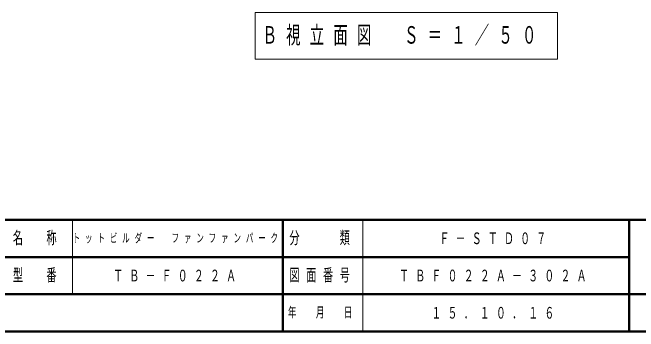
# Model space of a CAD drawing. Units: millimetres on the paper. Extents: x -385 to 0, y -594 to 267.
# Drawn here: x -185.8 to -68.2, y -297 to -237 of the extents above; entities that cross this region are included whole.
import ezdxf

# ---------------------------------------------------------------- set-up
doc = ezdxf.new("R2010")
doc.units = ezdxf.units.MM
doc.layers.add('LY_1', color=7, linetype='Continuous', lineweight=50)
doc.styles.add('ＭＳ ゴシック', font='')
doc.styles.get('ＭＳ ゴシック').set_extended_font_data('MS Gothic')

msp = doc.modelspace()

# ---------------------------------------------------------------- linework, layer by layer
at = {"layer": 'LY_1', "lineweight": 13}
for p, q in [((-140.227, -237.044), (-140.227, -245.844)), ((-83.427, -237.044), (-140.227, -237.044)), ((-83.427, -245.844), (-83.427, -237.044)), ((-140.227, -245.844), (-83.427, -245.844)), ((-174.5, -276), (-174.5, -290)), ((-120, -276), (-120, -297))]:
    msp.add_line(p, q, dxfattribs=at)
at = {"layer": 'LY_1'}
for p, q in [((-385, -276), (0, -276)), ((-385, -297), (0, -297))]:
    msp.add_line(p, q, dxfattribs=at)
at = {"layer": 'LY_1', "color": 140}
for p, q in [((-135, -276), (-135, -297)), ((-70, -276), (-70, -297)), ((-187.5, -283), (-70, -283)), ((-242.5, -290), (0, -290))]:
    msp.add_line(p, q, dxfattribs=at)

# ---------------------------------------------------------------- texts
at = {"layer": 'LY_1', "style": 'ＭＳ ゴシック'}
for s, insert, char_height, attachment_point in [('\\T1.64;\\W0.6;Ｂ視立面図\u3000Ｓ＝１／５０', (-138.827, -241.444), 3.299, 4), ('\\T1.64;\\W0.6;名\u3000称', (-181, -279.5), 2.346, 5), ('\\T1.64;\\W0.6;トットビルダー\u3000ファンファンパーク', (-154.75, -279.5), 1.686, 5), ('\\T1.64;\\W0.6;分\u3000\u3000類', (-127.5, -279.5), 2.346, 5), ('\\T1.64;\\W0.6;Ｆ－ＳＴＤ０７', (-95, -279.5), 2.199, 5), ('\\T1.64;\\W0.6;型\u3000番', (-181, -286.5), 2.346, 5), ('\\T1.64;\\W0.6;ＴＢ－Ｆ０２２Ａ', (-154.75, -286.5), 2.199, 5), ('\\T1.64;\\W0.6;図面番号', (-127.5, -286.5), 2.346, 5), ('\\T1.64;\\W0.6;ＴＢＦ０２２Ａ－３０２Ａ', (-95, -286.5), 2.199, 5), ('\\T1.64;\\W0.6;年\u3000月\u3000日', (-127.5, -293.5), 1.906, 5), ('\\T1.64;\\W0.6;１５．１０．１６', (-95, -293.5), 2.199, 5)]:
    msp.add_mtext(s, dxfattribs=dict(at, insert=insert, char_height=char_height, attachment_point=attachment_point))

doc.saveas('drawing.dxf')
